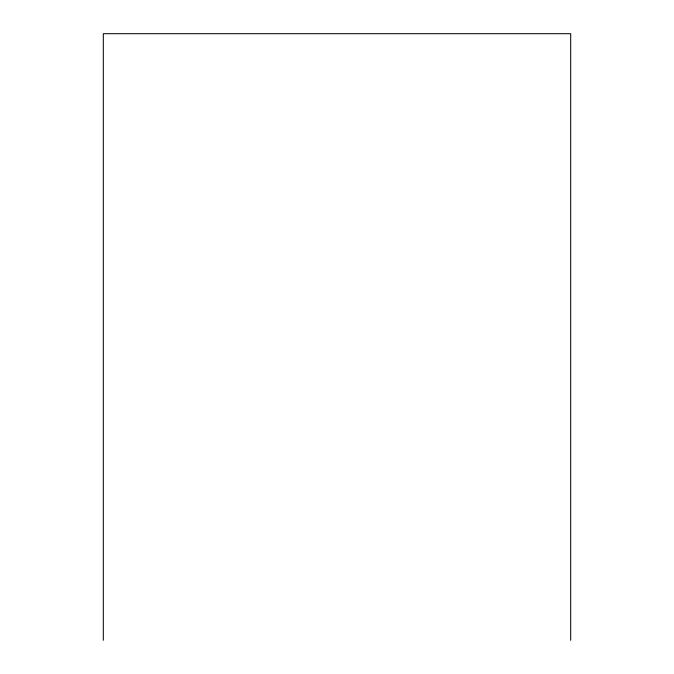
<?xml version="1.0" encoding="UTF-8"?>
<svg xmlns="http://www.w3.org/2000/svg" width="674" height="674" viewBox="0 0 674 674"><rect width="100%" height="100%" fill="white"/><g stroke="black" fill="none" stroke-linecap="round" stroke-linejoin="round"><path stroke-width="1.01" d="M570.684 640.3L570.684 33.7L103.316 33.7L103.316 640.3"/></g></svg>
